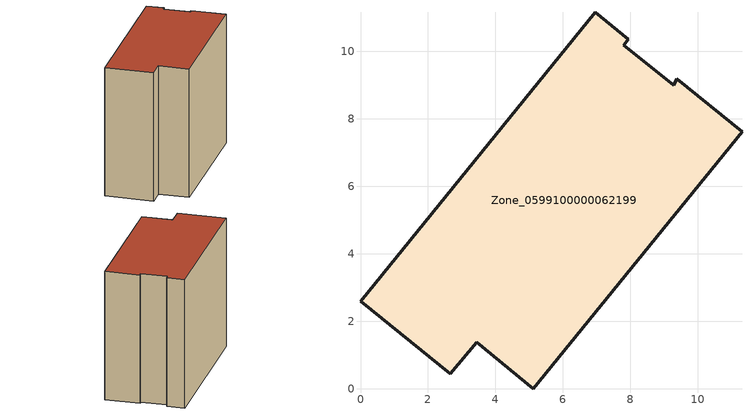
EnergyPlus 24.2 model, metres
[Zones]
Zone_0599100000062199
 floor ground (C_G): 11.31,7.62 5.12,0 3.44,1.38 2.66,0.43 0,2.6 6.96,11.15 7.93,10.36 7.81,10.17 9.28,9 9.38,9.19 z0
 wall outside (C_F): 2.66,0.43 3.44,1.38 5.12,0 11.31,7.62 9.38,9.19 9.28,9 7.81,10.17 7.93,10.36 6.96,11.15 0,2.6 2.66,0.43 z0:9.43
 roof outside (C_R): 11.31,7.62 9.38,9.19 9.28,9 7.81,10.17 7.93,10.36 6.96,11.15 0,2.6 2.66,0.43 3.44,1.38 5.12,0 z9.43
[BUILDING]
Pand.0599100000062199: North Axis=0; Terrain=City; Loads Convergence Tolerance Value=0.04; Temperature Convergence Tolerance Value=0.4; Solar Distribution=FullExterior; Maximum Number of Warmup Days=25; Minimum Number of Warmup Days=1
[Site:Location]
Rotterdam.The.Hague.AP_ZH_NLD Design_Conditions: Latitude=51.96; Longitude=4.45; Time Zone=1; Elevation=-4.5
[SITE:GROUNDTEMPERATURE:BUILDINGSURFACE]
18, 18, 18, 18, 18, 18, 18, 18, 18, 18, 18, 18
[MATERIAL] Thermal Absorptance=0.9; Solar Absorptance=0.7; Visible Absorptance=0.7
Name | Roughness | Thickness | Conductivity | Density | Specific Heat
G.TI.1946 | MediumSmooth | 0.15 | 1 | 540 | 1210
F.TI.1946 | Rough | 0.3 | 0.857143 | 1920 | 840
R.TI.1946 | MediumRough | 0.2 | 0.1 | 1500 | 1000
[CONSTRUCTION]
C_G: G.TI.1946
C_F: F.TI.1946
C_R: R.TI.1946
[ZONE]
Zone_0599100000062199: Type=1; Multiplier=1; Ceiling Height=Autocalculate; Volume=Autocalculate; Floor Area=autocalculate; Part of Total Floor Area=Yes
[ZONEINFILTRATION:DESIGNFLOWRATE]
Infil_Zone_0599100000062199: Zone or ZoneList or Space or SpaceList=Zone_0599100000062199; Schedule=AlwaysOn; Design Flow Rate Calculation Method=Flow/Area; Flow Rate per Floor Area=0.003; Constant Term Coefficient=1; Temperature Term Coefficient=0; Velocity Term Coefficient=0; Velocity Squared Term Coefficient=0
[HVACTEMPLATE:ZONE:IDEALLOADSAIRSYSTEM]
Zone_0599100000062199: Maximum Heating Supply Air Temperature=50; Minimum Cooling Supply Air Temperature=13; Maximum Heating Supply Air Humidity Ratio=0.0156; Minimum Cooling Supply Air Humidity Ratio=0.0077; Heating Limit=NoLimit; Cooling Limit=NoLimit; Dehumidification Control Type=ConstantSensibleHeatRatio; Cooling Sensible Heat Ratio=0.7; Dehumidification Setpoint=60; Humidification Control Type=None; Humidification Setpoint=30; Outdoor Air Method=None; Outdoor Air Flow Rate per Person=0.00944; Outdoor Air Flow Rate per Zone Floor Area=0; Outdoor Air Flow Rate per Zone=0; Demand Controlled Ventilation Type=None; Outdoor Air Economizer Type=NoEconomizer; Heat Recovery Type=None; Sensible Heat Recovery Effectiveness=0.7; Latent Heat Recovery Effectiveness=0.65
[ZONECONTROL:THERMOSTAT]
ThermostatControl_Zone_0599100000062199: Zone or ZoneList=Zone_0599100000062199; Control Type Schedule=DualSetpointControlType; Control 1=Thermostat_Zone_0599100000062199; Temperature Difference Between Cutout And Setpoint=0
[THERMOSTATSETPOINT:DUALSETPOINT]
Thermostat_Zone_0599100000062199: Heating Setpoint Temperature Schedule=HeatingSetpoint_Zone_0599100000062199; Cooling Setpoint Temperature Schedule=CoolingSetpoint_Zone_0599100000062199
[SCHEDULE:COMPACT]
HeatingSetpoint_Zone_0599100000062199: Through: 12/31, For: AllDays, Until: 24:00, 21
CoolingSetpoint_Zone_0599100000062199: Through: 12/31, For: AllDays, Until: 24:00, 24
DualSetpointControlType: Through: 12/31, For: AllDays, Until: 24:00, 4
AlwaysOn: Through: 12/31, For: AllDays, Until: 24:00, 1
